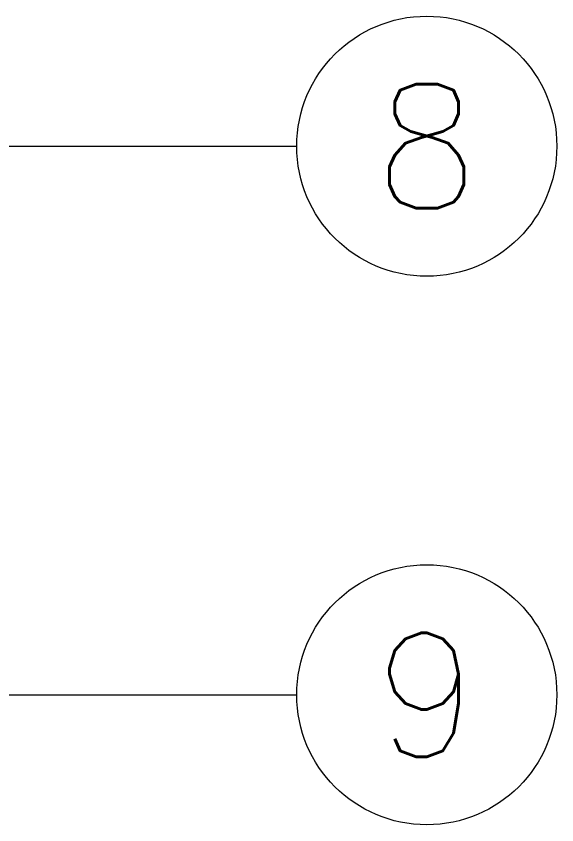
# Model space of a CAD drawing. Header units: millimetres. Extents: x -1995 to -555, y 489 to 1011.
# Drawn here: x -806.65 to -773.91, y 573.05 to 622.01 of the extents above; entities that cross this region are included whole.
import ezdxf
from ezdxf.enums import TextEntityAlignment as Align

# ---------------------------------------------------------------- set-up
doc = ezdxf.new("R2010")
doc.units = ezdxf.units.MM
doc.layers.add('from', color=7, linetype='Continuous', lineweight=13)
doc.styles.add('ROMAND', font='romand.shx', dxfattribs={"width": 0.75, "bigfont": 'gbcbig.shx'})
doc.styles.add('TXT', font='txt.shx', dxfattribs={"bigfont": 'gbcbig.shx'})
doc.dimstyles.new('YanXiu', dxfattribs={"dimtxt": 2.5, "dimasz": 2.2, "dimexe": 1, "dimexo": 0, "dimgap": 0.66, "dimtad": 0, "dimzin": 1, "dimdsep": 46, "dimtxsty": 'ROMAND', "dimblk": 'CLOSEDBLANK', "dimcen": 0, "dimclrd": 3, "dimclre": 3, "dimclrt": 7, "dimazin": 0, "dimtfac": 1, "dimtofl": 0, "dimtmove": 0, "dimatfit": 3, "dimldrblk": 'CLOSEDBLANK', "dimfxl": 1, "dimlwd": 5, "dimlwe": 5, "dimarcsym": 0})

# ---------------------------------------------------------------- blocks, each defined once
blk = doc.blocks.new('_ClosedBlank')
at = {"color": 0, "linetype": 'ByBlock', "lineweight": -2}
for p, q in [((-1, 0.167), (0, 0)), ((-1, 0.167), (-1, -0.167)), ((0, 0), (-1, -0.167))]:
    blk.add_line(p, q, dxfattribs=at)

msp = doc.modelspace()

# ---------------------------------------------------------------- linework, layer by layer
at = {"layer": 'from', "color": 4}
for centre in [(-781.78, 614.137), (-781.78, 580.926)]:
    msp.add_circle(centre, 7.875, dxfattribs=at)

# ---------------------------------------------------------------- texts
at = {"layer": 'from', "color": 6, "style": 'TXT'}
for s, p in [('8', (-781.78, 614.137)), ('9', (-781.78, 580.926))]:
    msp.add_text(s, height=7.5, dxfattribs=at).set_placement(p, align=Align.MIDDLE)

# ---------------------------------------------------------------- leaders
at = {"layer": 'from', "color": 4}
for points in [[(-892.828, 614.137), (-789.655, 614.137)], [(-897.443, 580.926), (-789.655, 580.926)]]:
    msp.add_leader(points, dimstyle='YanXiu', override={"dimasz": 3, "dimldrblk": 'Small'}, dxfattribs=at)

doc.saveas('drawing.dxf')
